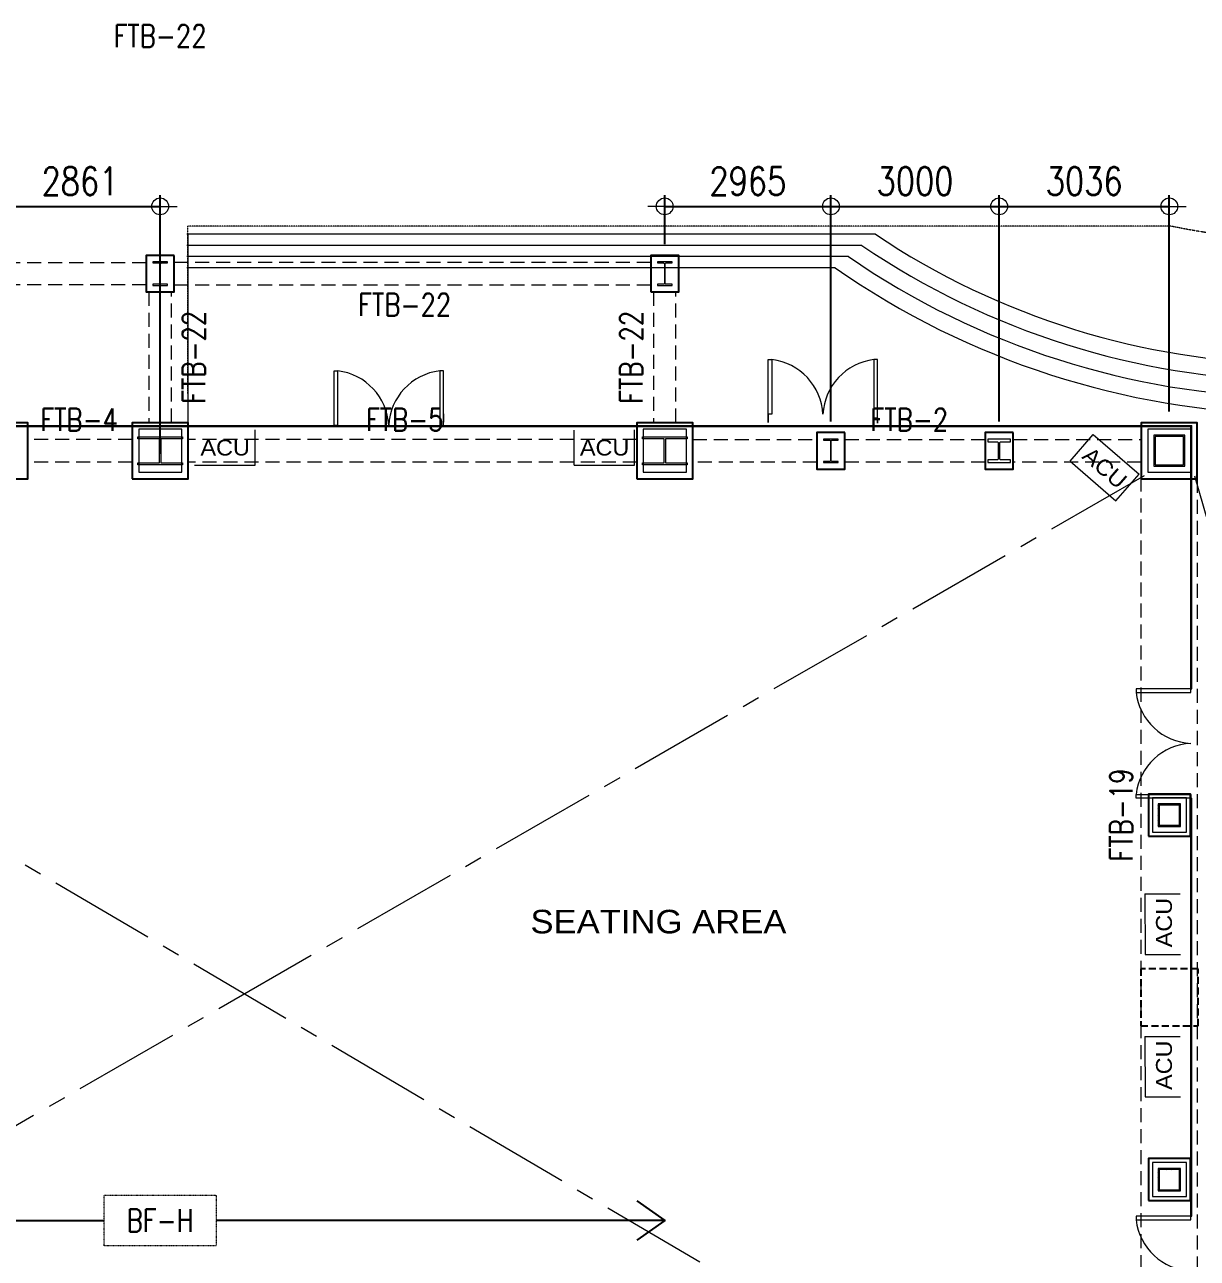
# Model space of a CAD drawing. Header units: millimetres. Extents: x 281969 to 501238, y -16030 to 119854.
# Drawn here: x 355971 to 376889, y 58572 to 80577 of the extents above; entities that cross this region are included whole.
import ezdxf

# ---------------------------------------------------------------- set-up
doc = ezdxf.new("R2010")
doc.units = ezdxf.units.MM
doc.header["$MEASUREMENT"] = 0
for name, pattern in [('CENTER2', [28.575, 19.05, -3.175, 3.175, -3.175]), ('DASHED', [0.75, 0.5, -0.25]), ('HIDDEN', [0.375, 0.25, -0.125])]:
    doc.linetypes.add(name, pattern=pattern)
doc.layers.get('0').update_dxf_attribs({"lineweight": 9})
for name, color, linetype, lineweight in [('A_ARCHITECTURAL BACKGROUND', 251, 'Continuous', 5), ('BASE PLATE', 5, 'Continuous', 18), ('COLUMN', 7, 'Continuous', 13), ('GIRDER BEAM', 2, 'HIDDEN', 15), ('GIRDER GIRT', 4, 'HIDDEN', 18), ('HATCH', 8, 'Continuous', 5), ('OUTLINE', 252, 'CENTER2', 9), ('PEDESTAL CONCRETE', 20, 'Continuous', 25), ('S-BRACE', 2, 'Continuous', 15), ('TEXT_GB', 2, 'Continuous', 30), ('TEXT_GG', 3, 'Continuous', 30)]:
    doc.layers.add(name, color=color, linetype=linetype, lineweight=lineweight)
doc.styles.add('ARIALNW', font='ARIALN.TTF')
doc.styles.add('MMTX$0$ESMX$0$X-OPTA1D', font='x-opta1d')
doc.styles.add('SIMPLEX', font='SIMPLEX.shx', dxfattribs={"width": 0.8, "height": 500})
doc.dimstyles.new('DIM 200', dxfattribs={"dimtxt": 0.36, "dimasz": 0.2, "dimexe": 0.1, "dimexo": 0, "dimgap": 0.08, "dimtad": 1, "dimlfac": 2, "dimrnd": 0.005, "dimzin": 1, "dimdsep": 46, "dimtxsty": 'ARIALNW', "dimcen": 0.09, "dimclrd": 6, "dimclre": 6, "dimclrt": 13, "dimadec": 0, "dimazin": 0, "dimtfac": 1, "dimtofl": 0, "dimtmove": 2, "dimatfit": 3, "dimfxl": 1, "dimtolj": 1, "dimtzin": 0, "dimarcsym": 0})
doc.dimstyles.new('DIM_200', dxfattribs={"dimtxt": 500, "dimasz": 2, "dimexe": 200, "dimexo": 200, "dimgap": 200, "dimtad": 1, "dimdec": 0, "dimrnd": 1, "dimdsep": 46, "dimtxsty": 'SIMPLEX', "dimblk1": 'ESCADIM_ARW', "dimblk2": 'ESCADIM_ARW', "dimsah": 1, "dimcen": 50, "dimclrd": 251, "dimclre": 251, "dimclrt": 52, "dimadec": 0, "dimazin": 0, "dimtfac": 1, "dimtdec": 0, "dimtofl": 0, "dimtmove": 0, "dimatfit": 3, "dimldrblk": 'ESCADIM_ARW', "dimfxl": 1, "dimtolj": 1, "dimtzin": 0, "dimarcsym": 0})

# ---------------------------------------------------------------- blocks, each defined once
blk = doc.blocks.new('G_GIRT')
at = {"layer": 'GIRDER GIRT', "linetype": 'HIDDEN', "ltscale": 1000}
for p, q in [((25501, 75700, 0), (23640, 75700, 0)), ((34502, 75700, 0), (26501, 75700, 0)), ((25501, 75300, 0), (23640, 75300, 0)), ((34502, 75300, 0), (26501, 75300, 0))]:
    blk.add_line(p, q, dxfattribs=at)
blk.add_lwpolyline([(44500, 56400), (43500, 56400), (43500, 75002), (44500, 75002)], close=True, dxfattribs=at)
blk = doc.blocks.new('GF_PLAN NEW')
at = {"layer": 'A_ARCHITECTURAL BACKGROUND', "linetype": 'DASHED', "ltscale": 0.5}
for p in [(26494, 76502, 0), (44038, 79493, 0)]:
    blk.add_line(p, (26494, 79493, 0), dxfattribs=at)
at = {"layer": 'A_ARCHITECTURAL BACKGROUND', "ltscale": 10}
for p, q in [((38757, 79346, 0), (26476, 79346, 0)), ((26494, 79346, 0), (26494, 75934, 0)), ((38757, 79346, 0), (35476, 79346, 0)), ((38516, 79147, 0), (26476, 79147, 0)), ((38516, 79147, 0), (35476, 79147, 0)), ((38276, 78947, 0), (26476, 78947, 0)), ((38276, 78947, 0), (35476, 78947, 0)), ((38038, 78747, 0), (26476, 78747, 0)), ((38038, 78747, 0), (35476, 78747, 0)), ((36847, 76135, 0), (36847, 77110, 0)), ((36847, 77110, 0), (36912, 77110, 0)), ((36912, 77110, 0), (36912, 76135, 0)), ((38797, 77110, 0), (38732, 77110, 0)), ((38732, 77110, 0), (38732, 76072, 0)), ((38797, 76072, 0), (38797, 77110, 0)), ((29101, 75934, 0), (29101, 76909, 0)), ((29101, 76909, 0), (29166, 76909, 0)), ((29166, 76909, 0), (29166, 75934, 0)), ((31052, 76909, 0), (30987, 76909, 0)), ((30987, 76909, 0), (30987, 75934, 0)), ((31052, 75934, 0), (31052, 76909, 0)), ((31052, 76141, 0), (31052, 75993, 0)), ((9500, 75934, 0), (44403, 75934, 0)), ((29166, 75934, 0), (29101, 75934, 0)), ((29101, 75934, 0), (29101, 75914, 0)), ((30987, 75934, 0), (31052, 75934, 0)), ((36847, 75989, 0), (36847, 76135, 0)), ((36912, 76135, 0), (36847, 76135, 0)), ((36847, 76135, 0), (36847, 75989, 0)), ((38732, 76072, 0), (38797, 76072, 0)), ((38797, 75975, 0), (38797, 76072, 0)), ((38797, 76072, 0), (38797, 75975, 0)), ((9500, 75914, 0), (44383, 75914, 0)), ((44383, 71239, 0), (43408, 71239, 0)), ((43408, 71239, 0), (43408, 71174, 0)), ((43408, 71174, 0), (44383, 71174, 0)), ((44403, 71239, 0), (44383, 71239, 0)), ((44383, 71174, 0), (44383, 71239, 0)), ((44383, 71239, 0), (44403, 71239, 0)), ((43408, 69289, 0), (43408, 69354, 0)), ((43408, 69354, 0), (44383, 69354, 0)), ((44383, 69354, 0), (44383, 69289, 0)), ((44383, 69289, 0), (43408, 69289, 0)), ((44388, 69289, 0), (44383, 69289, 0)), ((44383, 69289, 0), (44403, 69289, 0)), ((44383, 61829, 0), (43408, 61829, 0)), ((43408, 61829, 0), (43408, 61764, 0)), ((43408, 61764, 0), (44383, 61764, 0)), ((44403, 61829, 0), (44383, 61829, 0)), ((44383, 61764, 0), (44383, 61829, 0)), ((44383, 61829, 0), (44403, 61829, 0))]:
    blk.add_line(p, q, dxfattribs=at)
at = {"layer": 'A_ARCHITECTURAL BACKGROUND', "ltscale": 0.5}
for p, q in [((44403, 71239, 0), (44403, 75934, 0)), ((27695, 75229, 0), (27695, 75858, 0)), ((33384, 75225, 0), (33384, 75854, 0)), ((34464, 75229, 0), (34464, 75858, 0)), ((42231, 75299, 0), (42644, 75774, 0)), ((44383, 71239, 0), (44383, 75914, 0)), ((42231, 75299, 0), (43049, 74593, 0)), ((26615, 75225, 0), (27695, 75229, 0)), ((33384, 75225, 0), (34464, 75229, 0)), ((43049, 74593, 0), (43462, 75068, 0)), ((44383, 61829, 0), (44383, 69289, 0)), ((44403, 61829, 0), (44403, 69289, 0)), ((43565, 67582, 0), (43569, 66501, 0)), ((43565, 67582, 0), (44194, 67582, 0)), ((43569, 66501, 0), (44198, 66501, 0)), ((43565, 65037, 0), (43569, 63957, 0)), ((43565, 65037, 0), (44194, 65037, 0)), ((43569, 63957, 0), (44198, 63957, 0))]:
    blk.add_line(p, q, dxfattribs=at)
at = {"layer": 'A_ARCHITECTURAL BACKGROUND', "ltscale": 0.05}
blk.add_line((42644, 75774, 0), (43462, 75068, 0), dxfattribs=at)
at = {"layer": 'A_ARCHITECTURAL BACKGROUND', "linetype": 'DASHED', "ltscale": 0.5}
blk.add_arc((46373, 90724, 0), 11471, 258.2588, 300.4864, dxfattribs=at)
blk.add_arc((46373, 90724, 0), 11471, 258.2588, 300.4864, dxfattribs=at)
at = {"layer": 'A_ARCHITECTURAL BACKGROUND', "ltscale": 10}
for radius, start, end in [(13692, 236.2052, 301.6894), (13992, 235.84, 301.8225), (14292, 235.4934, 301.95), (14592, 235.1674, 302.0722)]:
    blk.add_arc((46373, 90724, 0), radius, start, end, dxfattribs=at)
at = {"layer": 'A_ARCHITECTURAL BACKGROUND', "linetype": 'ByBlock', "ltscale": 0.5}
for centre, start, end in [((36789, 76083, 0), 2.8572, 83.1929), ((38855, 76083, 0), 96.8071, 177.1428), ((29044, 75883, 0), 2.8572, 83.1929), ((31109, 75883, 0), 96.8071, 177.1428), ((44434, 71297, 0), 186.8071, 267.1428), ((44434, 69232, 0), 92.8572, 173.1929), ((44434, 61886, 0), 186.8071, 267.1428)]:
    blk.add_arc(centre, 1034, start, end, dxfattribs=at)
at = {"layer": 'A_ARCHITECTURAL BACKGROUND', "style": 'MMTX$0$ESMX$0$X-OPTA1D', "width": 1.1}
for s, height, p in [('ACU', 283.5, (26719, 75399, 0)), ('ACU', 283.5, (33488, 75399, 0)), ('SEATING AREA', 420.03, (32605, 66875, 0))]:
    blk.add_text(s, height=height, dxfattribs=at).set_placement(p)
for rotation, p in [(318.98, (42424, 75362, 0)), (90, (44047, 66627, 0)), (90, (44047, 64083, 0))]:
    blk.add_text('ACU', height=283.5, rotation=rotation, dxfattribs=at).set_placement(p)
blk = doc.blocks.new('ESCADIM_ARW')
at = {"color": 7}
blk.add_line((-150, 0), (150, 0), dxfattribs=at)
blk.add_circle((0, 0), 75, dxfattribs=at)
blk = doc.blocks.new('*D21')
at = {"color": 251, "lineweight": -2, "ltscale": 0.5, "transparency": 16777216}
for p, q in [((355527, 72924), (355527, 77536)), ((358389, 72924), (358389, 77536)), ((355529, 77336), (358387, 77336))]:
    blk.add_line(p, q, dxfattribs=at)
at = {"layer": 'Defpoints', "color": 0, "ltscale": 0.5, "transparency": 16777216}
for p in [(358389, 77336), (355527, 72724, 0), (358389, 72724, 0)]:
    blk.add_point(p, dxfattribs=at)
at = {"color": 251, "lineweight": -2, "ltscale": 0.5, "transparency": 16777216, "xscale": 2, "yscale": 2, "zscale": 2, "rotation": 180}
blk.add_blockref('ESCADIM_ARW', (355527, 77336), dxfattribs=at)
at = {"color": 251, "lineweight": -2, "ltscale": 0.5, "transparency": 16777216, "xscale": 2, "yscale": 2, "zscale": 2}
blk.add_blockref('ESCADIM_ARW', (358389, 77336), dxfattribs=at)
at = {"color": 52, "ltscale": 0.5, "transparency": 16777216, "insert": (356958, 77786), "char_height": 500, "attachment_point": 5, "style": 'SIMPLEX'}
blk.add_mtext('\\A1;2861', dxfattribs=at)
blk = doc.blocks.new('GF COLUMN')
at = {"layer": 'COLUMN', "ltscale": 0.05, "elevation": 0}
for points in [[(25598, 75744), (26398, 75744), (26398, 75708), (26012, 75708), (26012, 75280), (26398, 75280), (26398, 75244), (25598, 75244), (25598, 75280), (25984, 75280), (25984, 75708), (25598, 75708)], [(34598, 75744), (35398, 75744), (35398, 75708), (35012, 75708), (35012, 75280), (35398, 75280), (35398, 75244), (34598, 75244), (34598, 75280), (34984, 75280), (34984, 75708), (34598, 75708)]]:
    blk.add_lwpolyline(points, close=True, dxfattribs=at)
at = {"layer": 'COLUMN', "ltscale": 0.05}
for points in [[(43722, 75219), (44276, 75219), (44276, 75773), (43722, 75773)], [(43747, 75244), (44251, 75244), (44251, 75748), (43747, 75748)]]:
    blk.add_lwpolyline(points, close=True, dxfattribs=at)
blk = doc.blocks.new('*D29')
at = {"color": 251, "lineweight": -2, "ltscale": 0.5, "transparency": 16777216}
for p, q in [((373353, 73501), (373353, 77536)), ((376389, 73678), (376389, 77536)), ((373355, 77336), (376387, 77336))]:
    blk.add_line(p, q, dxfattribs=at)
at = {"layer": 'Defpoints', "color": 0, "ltscale": 0.5, "transparency": 16777216}
for p in [(376389, 77336), (373353, 73301, 0), (376389, 73478, 0)]:
    blk.add_point(p, dxfattribs=at)
at = {"color": 251, "lineweight": -2, "ltscale": 0.5, "transparency": 16777216, "xscale": 2, "yscale": 2, "zscale": 2, "rotation": 180}
blk.add_blockref('ESCADIM_ARW', (373353, 77336), dxfattribs=at)
at = {"color": 251, "lineweight": -2, "ltscale": 0.5, "transparency": 16777216, "xscale": 2, "yscale": 2, "zscale": 2}
blk.add_blockref('ESCADIM_ARW', (376389, 77336), dxfattribs=at)
at = {"color": 52, "ltscale": 0.5, "transparency": 16777216, "insert": (374871, 77786), "char_height": 500, "attachment_point": 5, "style": 'SIMPLEX'}
blk.add_mtext('\\A1;3036', dxfattribs=at)
blk = doc.blocks.new('*D30')
at = {"color": 251, "lineweight": -2, "ltscale": 0.5, "transparency": 16777216}
for p, q in [((370353, 73501), (370353, 77536)), ((373353, 73501), (373353, 77536)), ((370355, 77336), (373351, 77336))]:
    blk.add_line(p, q, dxfattribs=at)
at = {"layer": 'Defpoints', "color": 0, "ltscale": 0.5, "transparency": 16777216}
for p in [(373353, 77336), (370353, 73301, 0), (373353, 73301)]:
    blk.add_point(p, dxfattribs=at)
at = {"color": 251, "lineweight": -2, "ltscale": 0.5, "transparency": 16777216, "xscale": 2, "yscale": 2, "zscale": 2, "rotation": 180}
blk.add_blockref('ESCADIM_ARW', (370353, 77336), dxfattribs=at)
at = {"color": 251, "lineweight": -2, "ltscale": 0.5, "transparency": 16777216, "xscale": 2, "yscale": 2, "zscale": 2}
blk.add_blockref('ESCADIM_ARW', (373353, 77336), dxfattribs=at)
at = {"color": 52, "ltscale": 0.5, "transparency": 16777216, "insert": (371853, 77786), "char_height": 500, "attachment_point": 5, "style": 'SIMPLEX'}
blk.add_mtext('\\A1;3000', dxfattribs=at)
blk = doc.blocks.new('*D31')
at = {"color": 251, "lineweight": -2, "ltscale": 0.5, "transparency": 16777216}
for p, q in [((367388, 76661), (367388, 77536)), ((370353, 73501), (370353, 77536)), ((367390, 77336), (370351, 77336))]:
    blk.add_line(p, q, dxfattribs=at)
at = {"layer": 'Defpoints', "color": 0, "ltscale": 0.5, "transparency": 16777216}
for p in [(370353, 77336), (367388, 76461, 0), (370353, 73301, 0)]:
    blk.add_point(p, dxfattribs=at)
at = {"color": 251, "lineweight": -2, "ltscale": 0.5, "transparency": 16777216, "xscale": 2, "yscale": 2, "zscale": 2, "rotation": 180}
blk.add_blockref('ESCADIM_ARW', (367388, 77336), dxfattribs=at)
at = {"color": 251, "lineweight": -2, "ltscale": 0.5, "transparency": 16777216, "xscale": 2, "yscale": 2, "zscale": 2}
blk.add_blockref('ESCADIM_ARW', (370353, 77336), dxfattribs=at)
at = {"color": 52, "ltscale": 0.5, "transparency": 16777216, "insert": (368871, 77786), "char_height": 500, "attachment_point": 5, "style": 'SIMPLEX'}
blk.add_mtext('\\A1;2965', dxfattribs=at)

msp = doc.modelspace()

# ---------------------------------------------------------------- hatches: boundary and pattern name
at = {"layer": 'HATCH', "ltscale": 0.05}
h = msp.add_hatch(dxfattribs=at)
h.set_pattern_fill('ANSI31', color=256, scale=250, style=0)
h.set_pattern_definition([(45, (332389.333, -2568.8), (-22.097087, 22.097087), [])])
h.paths.add_polyline_path([(376208.7, 66296), (376568.7, 66296), (376568.7, 66656), (376208.7, 66656)], flags=16)
h.paths.add_polyline_path([(376188.7, 66276), (376588.7, 66276), (376588.7, 66676), (376188.7, 66676)])
h = msp.add_hatch(dxfattribs=at)
h.set_pattern_fill('ANSI31', color=256, scale=250, style=0)
h.set_pattern_definition([(45, (332389.333, -9068.8), (-22.097087, 22.097087), [])])
h.paths.add_polyline_path([(376208.7, 59796), (376568.7, 59796), (376568.7, 60156), (376208.7, 60156)], flags=16)
h.paths.add_polyline_path([(376188.7, 59776), (376588.7, 59776), (376588.7, 60176), (376188.7, 60176)])

# ---------------------------------------------------------------- linework, layer by layer
at = {"layer": 'BASE PLATE', "ltscale": 0.05, "elevation": 0}
for points in [[(358005.1, 72592.5), (358775.1, 72592.5), (358775.1, 73362.5), (358005.1, 73362.5)], [(367005.8, 72592.5), (367775.8, 72592.5), (367775.8, 73362.5), (367005.8, 73362.5)], [(376006.5, 72592.5), (376776.5, 72592.5), (376776.5, 73362.5), (376006.5, 73362.5)], [(376086.5, 66174), (376696.5, 66174), (376696.5, 66784), (376086.5, 66784)], [(376086.5, 59673.5), (376696.5, 59673.5), (376696.5, 60283.5), (376086.5, 60283.5)]]:
    msp.add_lwpolyline(points, close=True, dxfattribs=at)
at = {"layer": 'COLUMN', "color": 7, "ltscale": 0.05, "elevation": 0}
for points in [[(358388.4, 75926.2), (358519.2, 75926.2), (358519.2, 75945.5), (358411.4, 75945.5, -0.4142136), (358394.2, 75962.7), (358394.2, 76309.3, -0.4142136), (358411.4, 76326.5), (358519.2, 76326.5), (358519.2, 76345.8), (358257.7, 76345.8), (358257.7, 76326.5), (358365.4, 76326.5, -0.4142136), (358382.6, 76309.3), (358382.6, 75962.7, -0.4142136), (358365.4, 75945.5), (358257.7, 75945.5), (358257.7, 75926.2), (358388.4, 75926.2)], [(367388.4, 76345.8), (367257.7, 76345.8), (367257.7, 76326.5), (367365.4, 76326.5, -0.4142136), (367382.6, 76309.3), (367382.6, 75962.7, -0.4142136), (367365.4, 75945.5), (367257.7, 75945.5), (367257.7, 75926.2), (367519.2, 75926.2), (367519.2, 75945.5), (367411.4, 75945.5, -0.4142136), (367394.2, 75962.7), (367394.2, 76309.3, -0.4142136), (367411.4, 76326.5), (367519.2, 76326.5), (367519.2, 76345.8), (367388.4, 76345.8)], [(370353, 72766.2), (370483.8, 72766.2), (370483.8, 72785.5), (370376, 72785.5, -0.4142136), (370358.8, 72802.7), (370358.8, 73149.3, -0.4142136), (370376, 73166.5), (370483.8, 73166.5), (370483.8, 73185.8), (370222.3, 73185.8), (370222.3, 73166.5), (370330, 73166.5, -0.4142136), (370347.3, 73149.3), (370347.3, 72802.7, -0.4142136), (370330, 72785.5), (370222.3, 72785.5), (370222.3, 72766.2), (370353, 72766.2)], [(373352.1, 72768), (373555.2, 72768), (373555.2, 72816), (373384.1, 72816, -0.4142136), (373367, 72833.1), (373367, 73119, -0.4142136), (373384.1, 73136), (373555.2, 73136), (373555.2, 73184), (373149, 73184), (373149, 73136), (373320.1, 73136, -0.4142136), (373337.2, 73119), (373337.2, 72833.1, -0.4142136), (373320.1, 72816), (373149, 72816), (373149, 72768), (373352.1, 72768)]]:
    msp.add_lwpolyline(points, format="xyb", dxfattribs=at)
at = {"layer": 'COLUMN', "ltscale": 0.05, "elevation": 0}
for points in [[(376188.7, 66276), (376588.7, 66276), (376588.7, 66676), (376188.7, 66676)], [(376208.7, 66296), (376568.7, 66296), (376568.7, 66656), (376208.7, 66656)], [(376188.7, 59776), (376588.7, 59776), (376588.7, 60176), (376188.7, 60176)], [(376208.7, 59796), (376568.7, 59796), (376568.7, 60156), (376208.7, 60156)]]:
    msp.add_lwpolyline(points, close=True, dxfattribs=at)
at = {"layer": 'GIRDER BEAM', "ltscale": 0.05, "elevation": 0}
msp.add_lwpolyline([(359388.7, 59696.5), (359388.7, 58796.5), (357388.7, 58796.5), (357388.7, 59696.5)], close=True, dxfattribs=at)
at = {"layer": 'GIRDER GIRT', "linetype": 'HIDDEN', "ltscale": 1000, "elevation": 0}
for points in [[(349638.4, 76336), (358138.4, 76336), (358138.4, 75936), (349638.4, 75936)], [(367138.4, 76336), (358638.4, 76336), (358638.4, 75936), (367138.4, 75936)], [(358588.4, 73477.5), (358588.4, 75811), (358188.4, 75811), (358188.4, 73477.5)], [(367588.4, 73477.5), (367588.4, 75811), (367188.4, 75811), (367188.4, 73477.5)], [(367890.8, 73176), (370103, 73176), (370103, 72776), (367890.8, 72776)], [(370603, 73176), (373102.1, 73176), (373102.1, 72776), (370603, 72776)], [(373602.1, 73176), (375888.7, 73176), (375888.7, 72776), (373602.1, 72776)]]:
    msp.add_lwpolyline(points, close=True, dxfattribs=at)
at = {"layer": 'OUTLINE', "ltscale": 100}
for p, q in [((375938.7, 72531.1, 0), (344088.1, 54181.1, 0)), ((376838.7, 72531.1, 0), (384479.4, 45949.5, 0)), ((375405.7, 54154.5, 0), (344524.9, 72326, 0))]:
    msp.add_line(p, q, dxfattribs=at)
at = {"layer": 'PEDESTAL CONCRETE', "ltscale": 0.05, "elevation": 0}
for points in [[(358638.4, 76461), (358138.4, 76461), (358138.4, 75811), (358638.4, 75811)], [(367138.4, 75811), (367638.4, 75811), (367638.4, 76461), (367138.4, 76461)], [(355028.7, 72477.5), (356028.7, 72477.5), (356028.7, 73477.5), (355028.7, 73477.5)], [(357890.1, 72477.5), (358890.1, 72477.5), (358890.1, 73477.5), (357890.1, 73477.5)], [(366890.8, 72477.5), (367890.8, 72477.5), (367890.8, 73477.5), (366890.8, 73477.5)], [(370603, 73301), (370103, 73301), (370103, 72651), (370603, 72651)], [(373602.1, 73301), (373102.1, 73301), (373102.1, 72651), (373602.1, 72651)], [(375888.7, 72477.5), (376888.7, 72477.5), (376888.7, 73477.5), (375888.7, 73477.5)], [(376016.5, 66104), (376766.5, 66104), (376766.5, 66854), (376016.5, 66854)], [(376016.5, 59603.5), (376766.5, 59603.5), (376766.5, 60353.5), (376016.5, 60353.5)]]:
    msp.add_lwpolyline(points, close=True, dxfattribs=at)
at = {"layer": 'PEDESTAL CONCRETE', "linetype": 'HIDDEN', "ltscale": 500, "elevation": 0}
msp.add_lwpolyline([(375881.5, 62716.8), (376901.5, 62716.8), (376901.5, 63736.8), (375881.5, 63736.8)], close=True, dxfattribs=at)

# ---------------------------------------------------------------- block references
at = {"color": 252, "xscale": 1.00007848107299, "yscale": 1.000078491987783, "zscale": 1.00007849178404}
msp.add_blockref('GF COLUMN', (332388.7, -2524, 0), dxfattribs=at)
at = {"layer": 'A_ARCHITECTURAL BACKGROUND'}
msp.add_blockref('GF_PLAN NEW', (332388.1, -2507.2, 0), dxfattribs=at)
at = {"layer": 'GIRDER GIRT'}
msp.add_blockref('G_GIRT', (332388.7, -2524, 0), dxfattribs=at)

# ---------------------------------------------------------------- texts
at = {"layer": 'TEXT_GB', "insert": (358388.7, 59246.5, 0), "char_height": 400, "attachment_point": 5, "style": 'SIMPLEX'}
msp.add_mtext('\\A1;{\\W0.8;BF-H}', dxfattribs=at)
at = {"layer": 'TEXT_GG', "char_height": 400, "attachment_point": 5, "style": 'SIMPLEX'}
for s, insert in [('\\A1;FTB-22', (358387.6, 80377, 0)), ('\\A1;FTB-22', (362751.3, 75580.5, 0)), ('\\A1;FTB-4', (356943.1, 73531.6, 0)), ('\\A1;FTB-5', (362751.3, 73531.6, 0)), ('\\A1;FTB-2', (371751.3, 73531.6, 0))]:
    msp.add_mtext(s, dxfattribs=dict(at, insert=insert))
at = {"layer": 'TEXT_GG', "char_height": 400, "attachment_point": 5, "rotation": 90, "style": 'SIMPLEX'}
for s, insert in [('\\A1;FTB-22', (358988, 74643.1, 0)), ('\\A1;FTB-22', (366789.4, 74643.1, 0)), ('\\A1;FTB-19', (375529.7, 66479, 0))]:
    msp.add_mtext(s, dxfattribs=dict(at, insert=insert))

# ---------------------------------------------------------------- dimensions: what is measured, and where the dimension line sits
at = {"ltscale": 0.5}
for base, p1, p2, picture, middle in [((358388.7, 77336, 0), (355527.5, 72724, 0), (358388.7, 72724, 0), '*D21', (356958.1, 77786, 0)), ((370353, 77336, 0), (367388.4, 76461, 0), (370353, 73301, 0), '*D31', (368870.7, 77786, 0)), ((373353.1, 77336, 0), (370353, 73301, 0), (373353.1, 73301, 0), '*D30', (371853.1, 77786, 0)), ((376388.7, 77336, 0), (373353.1, 73301, 0), (376388.7, 73477.5, 0), '*D29', (374870.9, 77786, 0))]:
    dim = msp.add_linear_dim(base=base, p1=p1, p2=p2, dimstyle='DIM_200', dxfattribs=at)
    dim.commit()
    dim.dimension.update_dxf_attribs({"geometry": picture, "text_midpoint": middle})

# ---------------------------------------------------------------- leaders
at = {"layer": 'S-BRACE', "ltscale": 0.5}
for points in [[(349388.7, 59246.5, 0), (357388.7, 59246.5, 0)], [(367388.7, 59246.5, 0), (359388.7, 59246.5, 0)]]:
    msp.add_leader(points, dimstyle='DIM 200', override={"dimasz": 500, "dimtad": 0, "dimclrd": 2, "dimldrblk": 'Open90', "dimfxl": 0.18}, dxfattribs=at)

doc.saveas('drawing.dxf')
